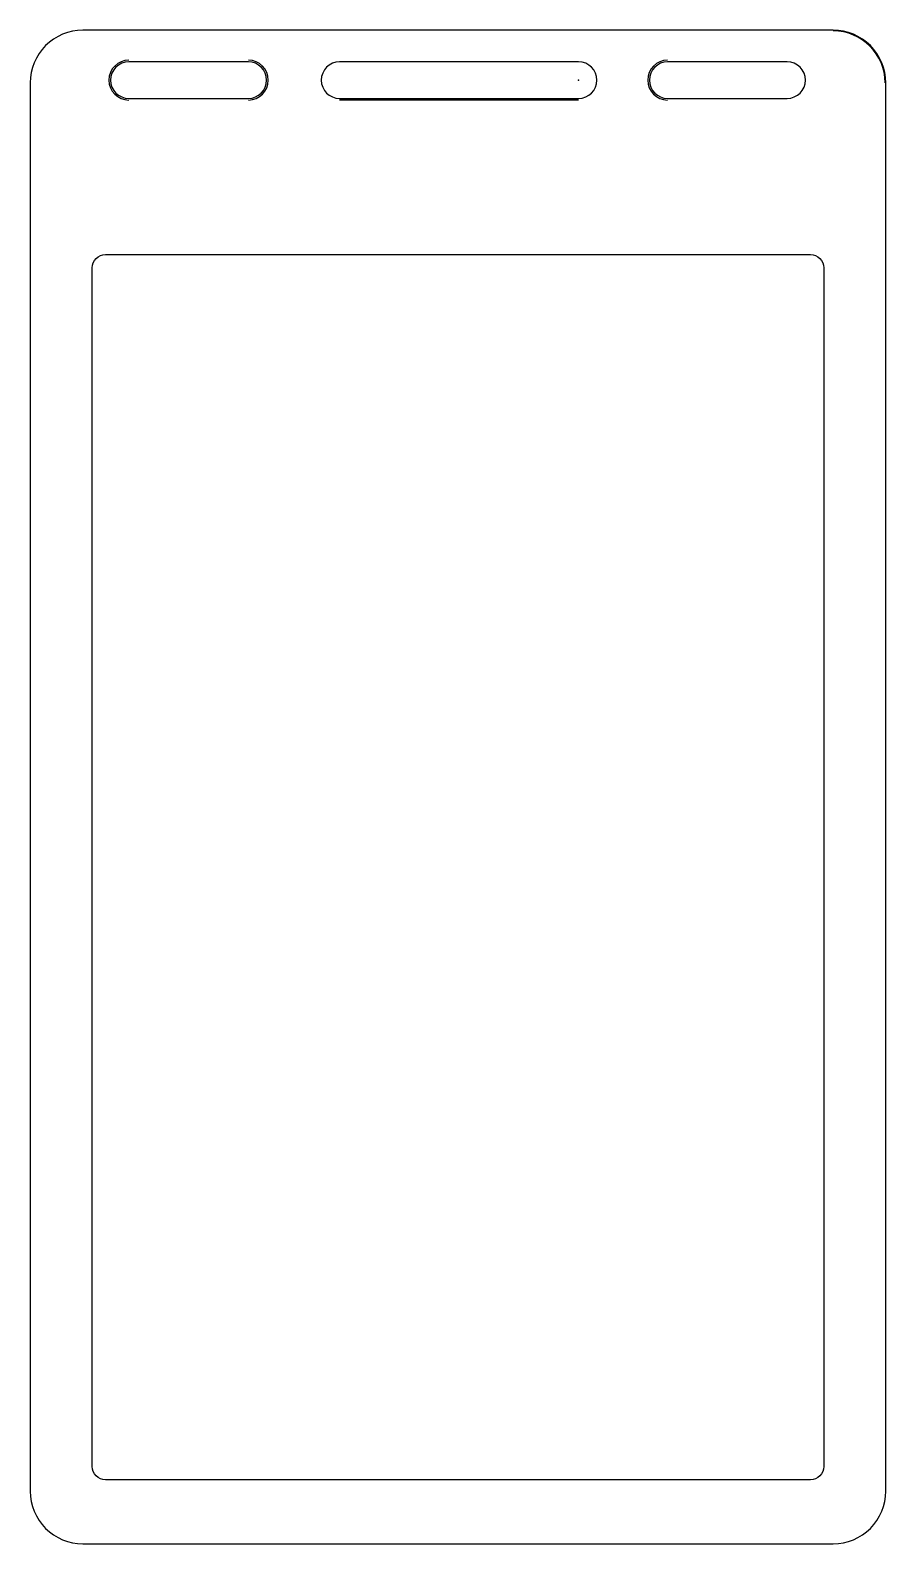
# Model space of a CAD drawing. Header units: millimetres. Extents: x -32 to 32, y -51 to 63.
import ezdxf

# ---------------------------------------------------------------- set-up
doc = ezdxf.new("R2010")
doc.units = ezdxf.units.MM
doc.layers.get('0').update_dxf_attribs({"linetype": 'CONTINUOUS'})

msp = doc.modelspace()

# ---------------------------------------------------------------- linework, layer by layer
msp.add_line((9.08, 57.73), (-8.92, 57.73))
for points in [[(-32.2, -46.97, 0.414214), (-28.25, -50.92), (28.25, -50.92, 0.414214), (32.2, -46.97), (32.2, 59.03, 0.414214), (28.25, 62.98), (-28.25, 62.98, 0.414214), (-32.2, 59.03)], [(-24.78, 60.6, 1), (-24.78, 57.85), (-15.78, 57.85, 1), (-15.78, 60.6)], [(-8.92, 60.6, 1), (-8.92, 57.85), (9.08, 57.85, 1), (9.08, 60.6)], [(15.78, 60.6, 1), (15.78, 57.85), (24.78, 57.85, 1), (24.78, 60.6)], [(-26.54, 46.1), (26.54, 46.1, -0.414214), (27.54, 45.1), (27.54, -45.1, -0.414214), (26.54, -46.1), (-26.54, -46.1, -0.414214), (-27.54, -45.1), (-27.54, 45.1, -0.414214)]]:
    msp.add_lwpolyline(points, format="xyb", close=True)
for centre, radius, start, end in [((28.25, 59.03), 3.9, 0, 90), ((-24.78, 59.23), 1.5, 90, 270), ((-15.78, 59.23), 1.5, -90, 90), ((15.78, 59.23), 1.5, 90, 270)]:
    msp.add_arc(centre, radius, start, end)
msp.add_point((9.08, 59.23))

doc.saveas('drawing.dxf')
